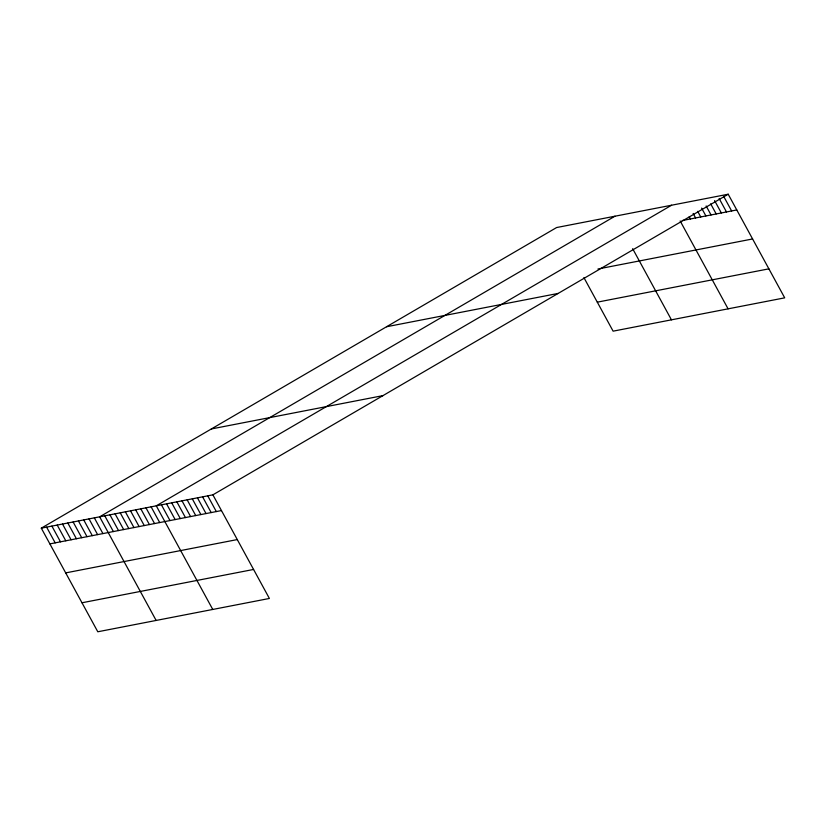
<?xml version="1.0" encoding="UTF-8"?>
<svg xmlns="http://www.w3.org/2000/svg" width="826" height="826" viewBox="0 0 826 826"><rect width="100%" height="100%" fill="white"/><g stroke="black" fill="none" stroke-linecap="round" stroke-linejoin="round"><path stroke-width="1.24" d="M41.3 528.155L212.891 494.836L269.39 598.458L97.798 631.776L41.3 528.155L556.61 227.542L728.202 194.224L784.7 297.845L613.109 331.164L583.91 277.608M614.957 216.216L99.647 516.828L156.135 620.44M671.579 205.22L156.269 505.832L212.757 609.454M212.891 494.836L728.202 194.224M682.214 220.552L736.782 209.959M597.972 268.987L752.6 238.962M386.558 326.745L558.149 293.426M597.291 302.161L768.892 268.842M211.353 428.952L382.944 395.633M49.88 543.89L221.471 510.571M65.688 572.893L237.279 539.574M81.981 602.773L253.572 569.455M723.669 196.351L731.64 210.96M719.136 198.477L726.488 211.962M714.604 200.594L721.335 212.953M710.68 203.846L716.194 213.955M706.147 205.963L711.041 214.956M701.604 208.09L705.9 215.958M697.681 211.342L700.747 216.959M693.148 213.459L695.606 217.961M689.225 216.711L690.453 218.952M680.159 220.955L728.078 308.841M632.654 248.678L671.445 319.838M207.749 495.837L216.319 511.573M202.597 496.839L211.177 512.574M197.455 497.841L206.025 513.565M192.303 498.842L200.883 514.567M187.151 499.833L195.731 515.569M182.009 500.835L190.589 516.57M176.857 501.836L185.437 517.572M171.715 502.838L180.285 518.563M166.563 503.839L175.143 519.564M161.421 504.831L169.991 520.566M151.117 506.834L159.697 522.569M145.975 507.835L154.555 523.56M140.823 508.837L149.403 524.562M135.681 509.828L144.251 525.563M130.529 510.829L139.109 526.565M125.376 511.831L133.957 527.566M120.235 512.832L128.815 528.568M115.082 513.834L123.663 529.559M109.941 514.825L118.51 530.56M104.788 515.827L113.368 531.562M94.34 517.861L102.92 533.586M89.032 518.893L97.613 534.618M83.725 519.915L92.306 535.651M78.429 520.948L87.009 536.683M73.122 521.98L81.702 537.705M67.815 523.003L76.395 538.738M62.518 524.035L71.088 539.77M57.211 525.068L65.791 540.803M51.904 526.1L60.484 541.825M46.607 527.122L55.177 542.858"/></g></svg>
